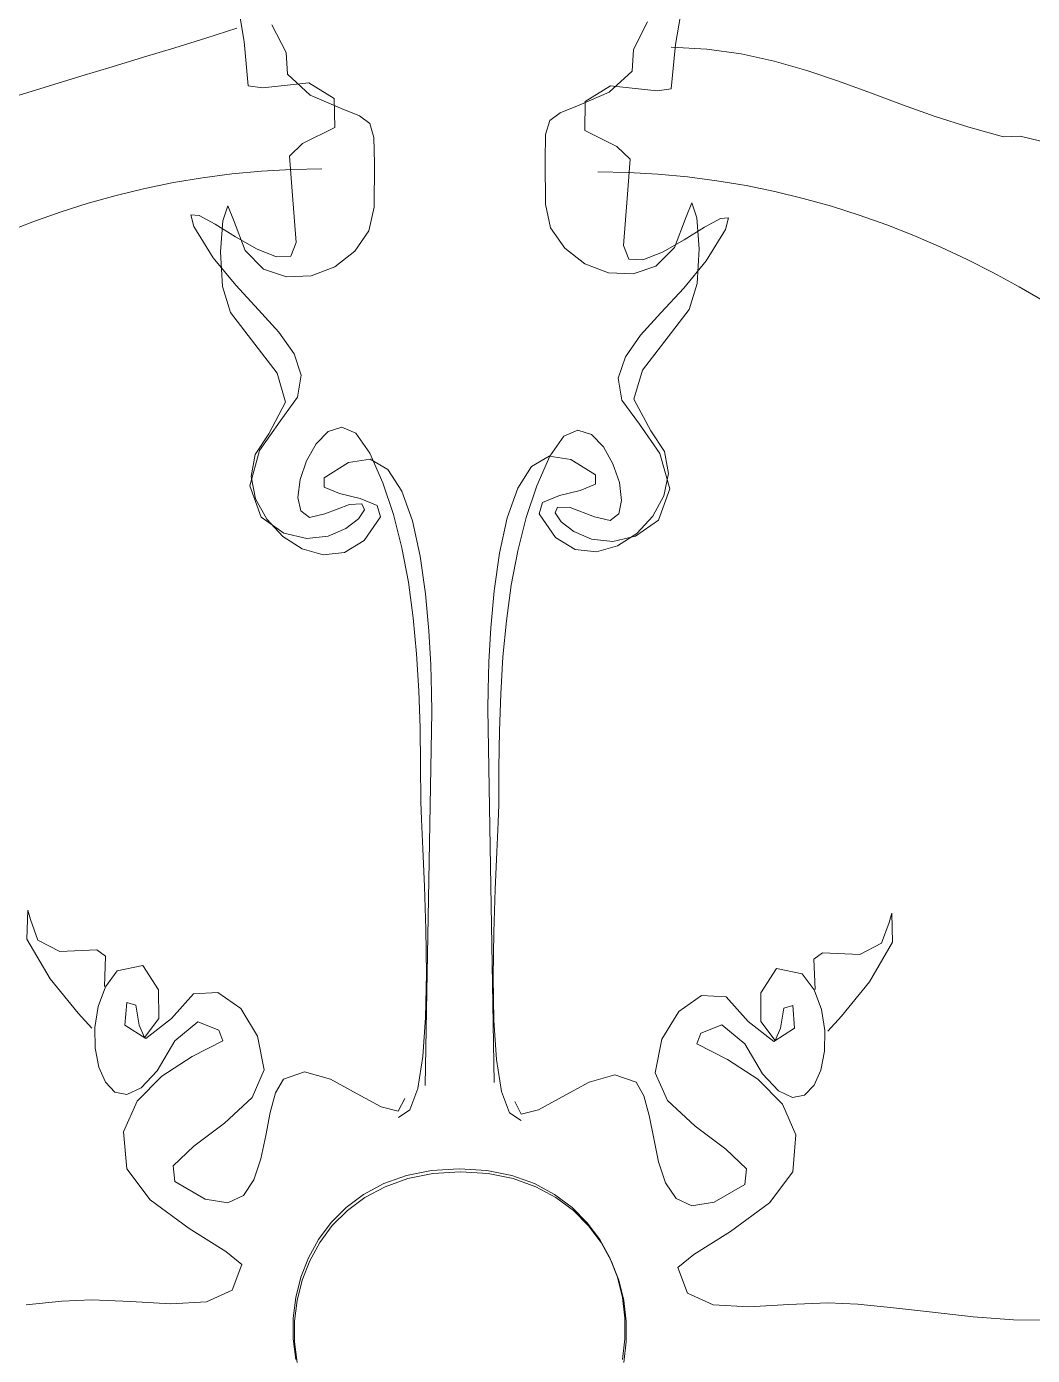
# Model space of a CAD drawing. Header units: centimetres. Extents: x -377343 to 693706, y 194584 to 813780.
# Drawn here: x 170215.82 to 170251.27, y 498064.19 to 498111.04 of the extents above; entities that cross this region are included whole.
import ezdxf

# ---------------------------------------------------------------- set-up
doc = ezdxf.new("R2010")
doc.units = ezdxf.units.CM
doc.layers.add('PIPA', color=11, linetype='Continuous')
doc.layers.add('TEXT', color=7, linetype='Continuous')

msp = doc.modelspace()

# ---------------------------------------------------------------- linework, layer by layer
at = {"layer": 'PIPA', "lineweight": 35, "extrusion": (0, 0.816497, 0.57735), "elevation": 193451.324}
msp.add_lwpolyline([(-421704.212, -325591.681), (-159560.265, -63447.734), (377343.333, -600351.331), (-158232.47, -1135927.133), (-693706.405, -600453.199), (-454216.825, -360963.619)], dxfattribs=at)
at = {"layer": 'TEXT', "color": 2, "linetype": 'Continuous', "lineweight": 13}
for p, q in [((170223.144, 498112.538), (170223.491, 498110.516)), ((170223.144, 498112.538), (170223.491, 498110.516)), ((170239.039, 498112.432), (170238.692, 498110.41)), ((170239.039, 498112.432), (170238.692, 498110.41)), ((170237.212, 498110.233), (170237.712, 498111.201)), ((170237.212, 498110.233), (170237.712, 498111.201)), ((170223.232, 498110.982), (170222.141, 498110.634)), ((170224.971, 498110.127), (170224.47, 498111.095)), ((170224.971, 498110.127), (170224.47, 498111.095)), ((170221.045, 498110.294), (170219.944, 498109.959)), ((170222.141, 498110.634), (170221.045, 498110.294)), ((170223.491, 498110.516), (170223.637, 498108.949)), ((170223.491, 498110.516), (170223.637, 498108.949)), ((170237.162, 498109.466), (170237.212, 498110.233)), ((170237.162, 498109.466), (170237.212, 498110.233)), ((170238.692, 498110.41), (170238.546, 498108.843)), ((170238.692, 498110.41), (170238.546, 498108.843)), ((170239.802, 498110.246), (170238.546, 498110.307)), ((170241.007, 498110.076), (170239.802, 498110.246)), ((170219.944, 498109.959), (170218.841, 498109.625)), ((170225.021, 498109.36), (170224.971, 498110.127)), ((170225.021, 498109.36), (170224.971, 498110.127)), ((170242.175, 498109.817), (170241.007, 498110.076)), ((170243.317, 498109.489), (170242.175, 498109.817)), ((170217.736, 498109.292), (170216.632, 498108.955)), ((170218.841, 498109.625), (170217.736, 498109.292)), ((170225.822, 498108.617), (170225.021, 498109.36)), ((170225.822, 498108.617), (170225.021, 498109.36)), ((170236.361, 498108.723), (170237.162, 498109.466)), ((170236.361, 498108.723), (170237.162, 498109.466)), ((170244.444, 498109.11), (170243.317, 498109.489)), ((170216.632, 498108.955), (170215.531, 498108.613)), ((170223.637, 498108.949), (170224.141, 498108.878)), ((170223.637, 498108.949), (170224.141, 498108.878)), ((170224.141, 498108.878), (170225.121, 498108.982)), ((170224.141, 498108.878), (170225.121, 498108.982)), ((170225.121, 498108.982), (170225.776, 498109.061)), ((170225.121, 498108.982), (170225.776, 498109.061)), ((170225.776, 498109.061), (170226.669, 498108.507)), ((170225.776, 498109.061), (170226.669, 498108.507)), ((170236.407, 498108.955), (170235.514, 498108.401)), ((170236.407, 498108.955), (170235.514, 498108.401)), ((170237.062, 498108.876), (170236.407, 498108.955)), ((170237.062, 498108.876), (170236.407, 498108.955)), ((170238.042, 498108.772), (170237.062, 498108.876)), ((170238.042, 498108.772), (170237.062, 498108.876)), ((170238.546, 498108.843), (170238.042, 498108.772)), ((170238.546, 498108.843), (170238.042, 498108.772)), ((170245.567, 498108.701), (170244.444, 498109.11)), ((170226.888, 498108.161), (170225.822, 498108.617)), ((170226.888, 498108.161), (170225.822, 498108.617)), ((170226.669, 498108.507), (170226.685, 498107.476)), ((170226.669, 498108.507), (170226.685, 498107.476)), ((170235.295, 498108.267), (170236.361, 498108.723)), ((170235.295, 498108.267), (170236.361, 498108.723)), ((170235.514, 498108.401), (170235.498, 498107.37)), ((170235.514, 498108.401), (170235.498, 498107.37)), ((170246.699, 498108.282), (170245.567, 498108.701)), ((170227.557, 498107.896), (170226.888, 498108.161)), ((170227.557, 498107.896), (170226.888, 498108.161)), ((170227.919, 498107.618), (170227.557, 498107.896)), ((170227.919, 498107.618), (170227.557, 498107.896)), ((170234.264, 498107.724), (170234.626, 498108.002)), ((170234.264, 498107.724), (170234.626, 498108.002)), ((170234.626, 498108.002), (170235.295, 498108.267)), ((170234.626, 498108.002), (170235.295, 498108.267)), ((170247.85, 498107.871), (170246.699, 498108.282)), ((170249.033, 498107.488), (170247.85, 498107.871)), ((170226.685, 498107.476), (170225.551, 498106.922)), ((170226.685, 498107.476), (170225.551, 498106.922)), ((170228.066, 498107.124), (170227.919, 498107.618)), ((170228.066, 498107.124), (170227.919, 498107.618)), ((170234.117, 498107.23), (170234.264, 498107.724)), ((170234.117, 498107.23), (170234.264, 498107.724)), ((170250.257, 498107.154), (170249.033, 498107.488)), ((170228.087, 498106.212), (170228.066, 498107.124)), ((170228.087, 498106.212), (170228.066, 498107.124)), ((170234.096, 498106.318), (170234.117, 498107.23)), ((170234.096, 498106.318), (170234.117, 498107.23)), ((170235.498, 498107.37), (170236.632, 498106.816)), ((170235.498, 498107.37), (170236.632, 498106.816)), ((170250.844, 498107.181), (170250.257, 498107.154)), ((170252.246, 498106.836), (170250.844, 498107.181)), ((170225.551, 498106.922), (170225.092, 498106.467)), ((170225.551, 498106.922), (170225.092, 498106.467)), ((170225.092, 498106.467), (170225.184, 498105.237)), ((170225.092, 498106.467), (170225.184, 498105.237)), ((170236.632, 498106.816), (170237.091, 498106.361)), ((170236.632, 498106.816), (170237.091, 498106.361)), ((170224.108, 498105.942), (170225.162, 498106.001)), ((170224.108, 498105.942), (170225.162, 498106.001)), ((170225.162, 498106.001), (170226.226, 498106.021)), ((170225.162, 498106.001), (170226.226, 498106.021)), ((170228.074, 498104.676), (170228.087, 498106.212)), ((170228.074, 498104.676), (170228.087, 498106.212)), ((170234.109, 498104.782), (170234.096, 498106.318)), ((170234.109, 498104.782), (170234.096, 498106.318)), ((170237.091, 498106.361), (170236.999, 498105.131)), ((170237.091, 498106.361), (170236.999, 498105.131)), ((170219.989, 498105.33), (170221.003, 498105.538)), ((170219.989, 498105.33), (170221.003, 498105.538)), ((170221.003, 498105.538), (170222.028, 498105.71)), ((170221.003, 498105.538), (170222.028, 498105.71)), ((170222.028, 498105.71), (170223.063, 498105.845)), ((170222.028, 498105.71), (170223.063, 498105.845)), ((170223.063, 498105.845), (170224.108, 498105.942)), ((170223.063, 498105.845), (170224.108, 498105.942)), ((170237.02, 498105.895), (170235.956, 498105.915)), ((170237.02, 498105.895), (170235.956, 498105.915)), ((170238.075, 498105.836), (170237.02, 498105.895)), ((170238.075, 498105.836), (170237.02, 498105.895)), ((170239.12, 498105.739), (170238.075, 498105.836)), ((170239.12, 498105.739), (170238.075, 498105.836)), ((170240.155, 498105.604), (170239.12, 498105.739)), ((170240.155, 498105.604), (170239.12, 498105.739)), ((170241.18, 498105.432), (170240.155, 498105.604)), ((170241.18, 498105.432), (170240.155, 498105.604)), ((170217.993, 498104.81), (170218.985, 498105.087)), ((170217.993, 498104.81), (170218.985, 498105.087)), ((170218.985, 498105.087), (170219.989, 498105.33)), ((170218.985, 498105.087), (170219.989, 498105.33)), ((170225.184, 498105.237), (170225.326, 498103.431)), ((170225.184, 498105.237), (170225.326, 498103.431)), ((170236.999, 498105.131), (170236.857, 498103.325)), ((170236.999, 498105.131), (170236.857, 498103.325)), ((170242.194, 498105.224), (170241.18, 498105.432)), ((170242.194, 498105.224), (170241.18, 498105.432)), ((170243.198, 498104.981), (170242.194, 498105.224)), ((170243.198, 498104.981), (170242.194, 498105.224)), ((170217.011, 498104.499), (170217.993, 498104.81)), ((170217.011, 498104.499), (170217.993, 498104.81)), ((170222.739, 498104.195), (170222.913, 498104.719)), ((170222.739, 498104.195), (170222.913, 498104.719)), ((170222.913, 498104.719), (170223.119, 498104.226)), ((170222.913, 498104.719), (170223.119, 498104.226)), ((170227.889, 498103.835), (170228.074, 498104.676)), ((170227.889, 498103.835), (170228.074, 498104.676)), ((170234.294, 498103.941), (170234.109, 498104.782)), ((170234.294, 498103.941), (170234.109, 498104.782)), ((170239.27, 498104.825), (170239.064, 498104.332)), ((170239.27, 498104.825), (170239.064, 498104.332)), ((170239.444, 498104.301), (170239.27, 498104.825)), ((170239.444, 498104.301), (170239.27, 498104.825)), ((170244.19, 498104.704), (170243.198, 498104.981)), ((170244.19, 498104.704), (170243.198, 498104.981)), ((170245.172, 498104.393), (170244.19, 498104.704)), ((170245.172, 498104.393), (170244.19, 498104.704)), ((170215.084, 498103.78), (170216.042, 498104.155)), ((170215.084, 498103.78), (170216.042, 498104.155)), ((170216.042, 498104.155), (170217.011, 498104.499)), ((170216.042, 498104.155), (170217.011, 498104.499)), ((170221.905, 498104.381), (170221.618, 498104.404)), ((170221.618, 498104.404), (170221.722, 498103.994)), ((170221.905, 498104.381), (170221.618, 498104.404)), ((170221.618, 498104.404), (170221.722, 498103.994)), ((170222.466, 498104.073), (170221.905, 498104.381)), ((170222.466, 498104.073), (170221.905, 498104.381)), ((170222.657, 498103.099), (170222.739, 498104.195)), ((170222.657, 498103.099), (170222.739, 498104.195)), ((170223.119, 498104.226), (170223.526, 498103.146)), ((170223.119, 498104.226), (170223.526, 498103.146)), ((170239.064, 498104.332), (170238.657, 498103.252)), ((170239.064, 498104.332), (170238.657, 498103.252)), ((170239.526, 498103.205), (170239.444, 498104.301)), ((170239.526, 498103.205), (170239.444, 498104.301)), ((170239.716, 498103.967), (170240.278, 498104.275)), ((170239.716, 498103.967), (170240.278, 498104.275)), ((170240.278, 498104.275), (170240.564, 498104.298)), ((170240.278, 498104.275), (170240.564, 498104.298)), ((170240.564, 498104.298), (170240.461, 498103.888)), ((170240.564, 498104.298), (170240.461, 498103.888)), ((170246.141, 498104.049), (170245.172, 498104.393)), ((170246.141, 498104.049), (170245.172, 498104.393)), ((170221.722, 498103.994), (170222.402, 498102.891)), ((170221.722, 498103.994), (170222.402, 498102.891)), ((170223.186, 498103.628), (170222.466, 498104.073)), ((170223.186, 498103.628), (170222.466, 498104.073)), ((170227.395, 498103.117), (170227.889, 498103.835)), ((170227.395, 498103.117), (170227.889, 498103.835)), ((170234.788, 498103.223), (170234.294, 498103.941)), ((170234.788, 498103.223), (170234.294, 498103.941)), ((170238.997, 498103.522), (170239.716, 498103.967)), ((170238.997, 498103.522), (170239.716, 498103.967)), ((170240.461, 498103.888), (170239.78, 498102.785)), ((170240.461, 498103.888), (170239.78, 498102.785)), ((170247.099, 498103.674), (170246.141, 498104.049)), ((170247.099, 498103.674), (170246.141, 498104.049)), ((170248.045, 498103.267), (170247.099, 498103.674)), ((170248.045, 498103.267), (170247.099, 498103.674)), ((170223.948, 498103.193), (170223.186, 498103.628)), ((170223.948, 498103.193), (170223.186, 498103.628)), ((170224.636, 498102.917), (170223.948, 498103.193)), ((170224.636, 498102.917), (170223.948, 498103.193)), ((170225.326, 498103.431), (170225.134, 498102.947)), ((170225.326, 498103.431), (170225.134, 498102.947)), ((170235.498, 498102.68), (170234.788, 498103.223)), ((170235.498, 498102.68), (170234.788, 498103.223)), ((170236.857, 498103.325), (170237.049, 498102.841)), ((170236.857, 498103.325), (170237.049, 498102.841)), ((170238.657, 498103.252), (170238.004, 498102.597)), ((170238.657, 498103.252), (170238.004, 498102.597)), ((170238.235, 498103.087), (170238.997, 498103.522)), ((170238.235, 498103.087), (170238.997, 498103.522)), ((170239.456, 498101.979), (170239.526, 498103.205)), ((170239.456, 498101.979), (170239.526, 498103.205)), ((170248.978, 498102.83), (170248.045, 498103.267)), ((170248.978, 498102.83), (170248.045, 498103.267)), ((170222.402, 498102.891), (170223.195, 498101.923)), ((170222.402, 498102.891), (170223.195, 498101.923)), ((170222.726, 498101.873), (170222.657, 498103.099)), ((170222.726, 498101.873), (170222.657, 498103.099)), ((170223.526, 498103.146), (170224.178, 498102.491)), ((170223.526, 498103.146), (170224.178, 498102.491)), ((170225.134, 498102.947), (170224.636, 498102.917)), ((170225.134, 498102.947), (170224.636, 498102.917)), ((170226.684, 498102.574), (170227.395, 498103.117)), ((170226.684, 498102.574), (170227.395, 498103.117)), ((170237.049, 498102.841), (170237.547, 498102.811)), ((170237.049, 498102.841), (170237.547, 498102.811)), ((170237.547, 498102.811), (170238.235, 498103.087)), ((170237.547, 498102.811), (170238.235, 498103.087)), ((170239.78, 498102.785), (170238.988, 498101.817)), ((170239.78, 498102.785), (170238.988, 498101.817)), ((170249.899, 498102.363), (170248.978, 498102.83)), ((170249.899, 498102.363), (170248.978, 498102.83)), ((170224.178, 498102.491), (170224.984, 498102.211)), ((170224.178, 498102.491), (170224.984, 498102.211)), ((170224.984, 498102.211), (170225.85, 498102.255)), ((170224.984, 498102.211), (170225.85, 498102.255)), ((170225.85, 498102.255), (170226.684, 498102.574)), ((170225.85, 498102.255), (170226.684, 498102.574)), ((170236.333, 498102.361), (170235.498, 498102.68)), ((170236.333, 498102.361), (170235.498, 498102.68)), ((170237.199, 498102.317), (170236.333, 498102.361)), ((170237.199, 498102.317), (170236.333, 498102.361)), ((170238.004, 498102.597), (170237.199, 498102.317)), ((170238.004, 498102.597), (170237.199, 498102.317)), ((170250.806, 498101.867), (170249.899, 498102.363)), ((170250.806, 498101.867), (170249.899, 498102.363)), ((170223.007, 498100.96), (170222.726, 498101.873)), ((170223.007, 498100.96), (170222.726, 498101.873)), ((170223.195, 498101.923), (170224.001, 498101.059)), ((170223.195, 498101.923), (170224.001, 498101.059)), ((170238.988, 498101.817), (170238.182, 498100.953)), ((170238.988, 498101.817), (170238.182, 498100.953)), ((170239.176, 498101.066), (170239.456, 498101.979)), ((170239.176, 498101.066), (170239.456, 498101.979)), ((170251.701, 498101.344), (170250.806, 498101.867)), ((170251.701, 498101.344), (170250.806, 498101.867)), ((170223.867, 498099.848), (170223.007, 498100.96)), ((170223.867, 498099.848), (170223.007, 498100.96)), ((170224.001, 498101.059), (170224.72, 498100.264)), ((170224.001, 498101.059), (170224.72, 498100.264)), ((170238.182, 498100.953), (170237.462, 498100.158)), ((170238.182, 498100.953), (170237.462, 498100.158)), ((170238.316, 498099.954), (170239.176, 498101.066)), ((170238.316, 498099.954), (170239.176, 498101.066)), ((170224.72, 498100.264), (170225.255, 498099.506)), ((170224.72, 498100.264), (170225.255, 498099.506)), ((170237.462, 498100.158), (170236.927, 498099.4)), ((170237.462, 498100.158), (170236.927, 498099.4)), ((170237.529, 498098.927), (170238.316, 498099.954)), ((170237.529, 498098.927), (170238.316, 498099.954)), ((170224.653, 498098.821), (170223.867, 498099.848)), ((170224.653, 498098.821), (170223.867, 498099.848)), ((170225.255, 498099.506), (170225.507, 498098.753)), ((170225.255, 498099.506), (170225.507, 498098.753)), ((170236.927, 498099.4), (170236.676, 498098.647)), ((170236.927, 498099.4), (170236.676, 498098.647)), ((170224.954, 498097.793), (170224.653, 498098.821)), ((170224.954, 498097.793), (170224.653, 498098.821)), ((170225.507, 498098.753), (170225.376, 498097.97)), ((170225.507, 498098.753), (170225.376, 498097.97)), ((170236.676, 498098.647), (170236.807, 498097.864)), ((170236.676, 498098.647), (170236.807, 498097.864)), ((170237.228, 498097.899), (170237.529, 498098.927)), ((170237.228, 498097.899), (170237.529, 498098.927)), ((170224.358, 498096.681), (170224.954, 498097.793)), ((170224.358, 498096.681), (170224.954, 498097.793)), ((170225.376, 498097.97), (170224.763, 498097.125)), ((170225.376, 498097.97), (170224.763, 498097.125)), ((170236.807, 498097.864), (170237.42, 498097.019)), ((170236.807, 498097.864), (170237.42, 498097.019)), ((170237.825, 498096.787), (170237.228, 498097.899)), ((170237.825, 498096.787), (170237.228, 498097.899)), ((170224.763, 498097.125), (170224.037, 498096.099)), ((170224.763, 498097.125), (170224.037, 498096.099)), ((170223.875, 498095.958), (170224.358, 498096.681)), ((170223.875, 498095.958), (170224.358, 498096.681)), ((170226.031, 498096.332), (170226.454, 498096.764)), ((170226.031, 498096.332), (170226.454, 498096.764)), ((170226.454, 498096.764), (170226.93, 498096.922)), ((170226.454, 498096.764), (170226.93, 498096.922)), ((170226.93, 498096.922), (170227.428, 498096.702)), ((170226.93, 498096.922), (170227.428, 498096.702)), ((170227.428, 498096.702), (170227.916, 498095.999)), ((170227.428, 498096.702), (170227.916, 498095.999)), ((170235.253, 498096.816), (170234.755, 498096.596)), ((170235.253, 498096.816), (170234.755, 498096.596)), ((170235.729, 498096.658), (170235.253, 498096.816)), ((170235.729, 498096.658), (170235.253, 498096.816)), ((170236.152, 498096.226), (170235.729, 498096.658)), ((170236.152, 498096.226), (170235.729, 498096.658)), ((170237.42, 498097.019), (170238.146, 498095.993)), ((170237.42, 498097.019), (170238.146, 498095.993)), ((170238.307, 498096.064), (170237.825, 498096.787)), ((170238.307, 498096.064), (170237.825, 498096.787)), ((170225.692, 498095.732), (170226.031, 498096.332)), ((170225.692, 498095.732), (170226.031, 498096.332)), ((170234.755, 498096.596), (170234.267, 498095.893)), ((170234.755, 498096.596), (170234.267, 498095.893)), ((170236.491, 498095.625), (170236.152, 498096.226)), ((170236.491, 498095.625), (170236.152, 498096.226)), ((170224.037, 498096.099), (170223.687, 498094.848)), ((170224.037, 498096.099), (170223.687, 498094.848)), ((170223.741, 498095.177), (170223.875, 498095.958)), ((170223.741, 498095.177), (170223.875, 498095.958)), ((170225.467, 498095.067), (170225.692, 498095.732)), ((170225.467, 498095.067), (170225.692, 498095.732)), ((170227.939, 498095.793), (170227.173, 498095.668)), ((170227.939, 498095.793), (170227.173, 498095.668)), ((170227.916, 498095.999), (170228.376, 498094.95)), ((170227.916, 498095.999), (170228.376, 498094.95)), ((170228.559, 498095.424), (170227.939, 498095.793)), ((170228.559, 498095.424), (170227.939, 498095.793)), ((170233.624, 498095.531), (170234.244, 498095.899)), ((170233.624, 498095.531), (170234.244, 498095.899)), ((170234.267, 498095.893), (170233.806, 498094.844)), ((170234.267, 498095.893), (170233.806, 498094.844)), ((170234.244, 498095.899), (170235.01, 498095.774)), ((170234.244, 498095.899), (170235.01, 498095.774)), ((170235.01, 498095.774), (170235.873, 498095.233)), ((170235.01, 498095.774), (170235.873, 498095.233)), ((170238.146, 498095.993), (170238.496, 498094.742)), ((170238.146, 498095.993), (170238.496, 498094.742)), ((170238.442, 498095.283), (170238.307, 498096.064)), ((170238.442, 498095.283), (170238.307, 498096.064)), ((170227.173, 498095.668), (170226.31, 498095.127)), ((170227.173, 498095.668), (170226.31, 498095.127)), ((170229.047, 498094.664), (170228.559, 498095.424)), ((170229.047, 498094.664), (170228.559, 498095.424)), ((170233.136, 498094.77), (170233.624, 498095.531)), ((170233.136, 498094.77), (170233.624, 498095.531)), ((170235.873, 498095.233), (170235.869, 498094.902)), ((170235.873, 498095.233), (170235.869, 498094.902)), ((170236.716, 498094.961), (170236.491, 498095.625)), ((170236.716, 498094.961), (170236.491, 498095.625)), ((170238.286, 498094.502), (170238.442, 498095.283)), ((170238.286, 498094.502), (170238.442, 498095.283)), ((170223.687, 498094.848), (170224.087, 498093.747)), ((170223.687, 498094.848), (170224.087, 498093.747)), ((170223.897, 498094.396), (170223.741, 498095.177)), ((170223.897, 498094.396), (170223.741, 498095.177)), ((170225.388, 498094.442), (170225.467, 498095.067)), ((170225.388, 498094.442), (170225.467, 498095.067)), ((170226.31, 498095.127), (170226.314, 498094.796)), ((170226.31, 498095.127), (170226.314, 498094.796)), ((170226.314, 498094.796), (170226.849, 498094.584)), ((170226.314, 498094.796), (170226.849, 498094.584)), ((170228.376, 498094.95), (170228.752, 498093.836)), ((170228.376, 498094.95), (170228.752, 498093.836)), ((170232.763, 498093.72), (170233.136, 498094.77)), ((170232.763, 498093.72), (170233.136, 498094.77)), ((170233.806, 498094.844), (170233.431, 498093.73)), ((170233.806, 498094.844), (170233.431, 498093.73)), ((170235.869, 498094.902), (170235.334, 498094.69)), ((170235.869, 498094.902), (170235.334, 498094.69)), ((170236.794, 498094.336), (170236.716, 498094.961)), ((170236.794, 498094.336), (170236.716, 498094.961)), ((170224.286, 498093.672), (170223.897, 498094.396)), ((170224.286, 498093.672), (170223.897, 498094.396)), ((170225.487, 498093.963), (170225.388, 498094.442)), ((170225.487, 498093.963), (170225.388, 498094.442)), ((170226.849, 498094.584), (170227.582, 498094.4)), ((170226.849, 498094.584), (170227.582, 498094.4)), ((170227.582, 498094.4), (170228.177, 498094.153)), ((170227.582, 498094.4), (170228.177, 498094.153)), ((170229.42, 498093.614), (170229.047, 498094.664)), ((170229.42, 498093.614), (170229.047, 498094.664)), ((170234.601, 498094.506), (170234.006, 498094.259)), ((170234.601, 498094.506), (170234.006, 498094.259)), ((170235.334, 498094.69), (170234.601, 498094.506)), ((170235.334, 498094.69), (170234.601, 498094.506)), ((170236.696, 498093.857), (170236.794, 498094.336)), ((170236.696, 498093.857), (170236.794, 498094.336)), ((170237.897, 498093.778), (170238.286, 498094.502)), ((170237.897, 498093.778), (170238.286, 498094.502)), ((170238.496, 498094.742), (170238.096, 498093.641)), ((170238.496, 498094.742), (170238.096, 498093.641)), ((170225.793, 498093.734), (170225.487, 498093.963)), ((170225.793, 498093.734), (170225.487, 498093.963)), ((170226.339, 498093.859), (170225.793, 498093.734)), ((170226.339, 498093.859), (170225.793, 498093.734)), ((170227.2, 498094.193), (170226.339, 498093.859)), ((170227.2, 498094.193), (170226.339, 498093.859)), ((170227.644, 498094.209), (170227.2, 498094.193)), ((170227.644, 498094.209), (170227.2, 498094.193)), ((170227.522, 498093.683), (170227.732, 498094.005)), ((170227.522, 498093.683), (170227.732, 498094.005)), ((170227.732, 498094.005), (170227.644, 498094.209)), ((170227.732, 498094.005), (170227.644, 498094.209)), ((170228.177, 498094.153), (170228.299, 498093.753)), ((170228.177, 498094.153), (170228.299, 498093.753)), ((170228.752, 498093.836), (170229.05, 498092.667)), ((170228.752, 498093.836), (170229.05, 498092.667)), ((170234.006, 498094.259), (170233.884, 498093.859)), ((170234.006, 498094.259), (170233.884, 498093.859)), ((170233.884, 498093.859), (170234.465, 498093.032)), ((170233.884, 498093.859), (170234.465, 498093.032)), ((170234.451, 498093.899), (170234.538, 498094.102)), ((170234.451, 498093.899), (170234.538, 498094.102)), ((170234.661, 498093.577), (170234.451, 498093.899)), ((170234.661, 498093.577), (170234.451, 498093.899)), ((170234.538, 498094.102), (170234.983, 498094.087)), ((170234.538, 498094.102), (170234.983, 498094.087)), ((170234.983, 498094.087), (170235.844, 498093.753)), ((170234.983, 498094.087), (170235.844, 498093.753)), ((170236.389, 498093.628), (170236.696, 498093.857)), ((170236.389, 498093.628), (170236.696, 498093.857)), ((170224.087, 498093.747), (170224.895, 498093.18)), ((170224.087, 498093.747), (170224.895, 498093.18)), ((170224.851, 498093.064), (170224.286, 498093.672)), ((170224.851, 498093.064), (170224.286, 498093.672)), ((170227.074, 498093.34), (170227.522, 498093.683)), ((170227.074, 498093.34), (170227.522, 498093.683)), ((170228.299, 498093.753), (170227.718, 498092.926)), ((170228.299, 498093.753), (170227.718, 498092.926)), ((170229.693, 498092.374), (170229.42, 498093.614)), ((170229.693, 498092.374), (170229.42, 498093.614)), ((170232.49, 498092.48), (170232.763, 498093.72)), ((170232.49, 498092.48), (170232.763, 498093.72)), ((170233.431, 498093.73), (170233.133, 498092.561)), ((170233.431, 498093.73), (170233.133, 498092.561)), ((170235.108, 498093.234), (170234.661, 498093.577)), ((170235.108, 498093.234), (170234.661, 498093.577)), ((170235.844, 498093.753), (170236.389, 498093.628)), ((170235.844, 498093.753), (170236.389, 498093.628)), ((170238.096, 498093.641), (170237.288, 498093.074)), ((170238.096, 498093.641), (170237.288, 498093.074)), ((170237.332, 498093.17), (170237.897, 498093.778)), ((170237.332, 498093.17), (170237.897, 498093.778)), ((170225.534, 498092.627), (170224.851, 498093.064)), ((170225.534, 498092.627), (170224.851, 498093.064)), ((170224.895, 498093.18), (170225.701, 498092.989)), ((170224.895, 498093.18), (170225.701, 498092.989)), ((170225.701, 498092.989), (170226.448, 498093.075)), ((170225.701, 498092.989), (170226.448, 498093.075)), ((170226.448, 498093.075), (170227.074, 498093.34)), ((170226.448, 498093.075), (170227.074, 498093.34)), ((170227.718, 498092.926), (170227.024, 498092.501)), ((170227.718, 498092.926), (170227.024, 498092.501)), ((170234.465, 498093.032), (170235.158, 498092.607)), ((170234.465, 498093.032), (170235.158, 498092.607)), ((170235.735, 498092.969), (170235.108, 498093.234)), ((170235.735, 498092.969), (170235.108, 498093.234)), ((170236.482, 498092.883), (170235.735, 498092.969)), ((170236.482, 498092.883), (170235.735, 498092.969)), ((170237.288, 498093.074), (170236.482, 498092.883)), ((170237.288, 498093.074), (170236.482, 498092.883)), ((170236.649, 498092.733), (170237.332, 498093.17)), ((170236.649, 498092.733), (170237.332, 498093.17)), ((170226.277, 498092.421), (170225.534, 498092.627)), ((170226.277, 498092.421), (170225.534, 498092.627)), ((170227.024, 498092.501), (170226.277, 498092.421)), ((170227.024, 498092.501), (170226.277, 498092.421)), ((170229.05, 498092.667), (170229.279, 498091.451)), ((170229.05, 498092.667), (170229.279, 498091.451)), ((170232.302, 498091.152), (170232.49, 498092.48)), ((170232.302, 498091.152), (170232.49, 498092.48)), ((170233.133, 498092.561), (170232.903, 498091.345)), ((170233.133, 498092.561), (170232.903, 498091.345)), ((170235.158, 498092.607), (170235.906, 498092.527)), ((170235.158, 498092.607), (170235.906, 498092.527)), ((170235.906, 498092.527), (170236.649, 498092.733)), ((170235.906, 498092.527), (170236.649, 498092.733)), ((170229.881, 498091.046), (170229.693, 498092.374)), ((170229.881, 498091.046), (170229.693, 498092.374)), ((170229.279, 498091.451), (170229.45, 498090.2)), ((170229.279, 498091.451), (170229.45, 498090.2)), ((170230, 498089.732), (170229.881, 498091.046)), ((170230, 498089.732), (170229.881, 498091.046)), ((170232.182, 498089.838), (170232.302, 498091.152)), ((170232.182, 498089.838), (170232.302, 498091.152)), ((170232.903, 498091.345), (170232.733, 498090.094)), ((170232.903, 498091.345), (170232.733, 498090.094)), ((170229.45, 498090.2), (170229.57, 498088.921)), ((170229.45, 498090.2), (170229.57, 498088.921)), ((170232.733, 498090.094), (170232.613, 498088.815)), ((170232.733, 498090.094), (170232.613, 498088.815)), ((170230.067, 498088.533), (170230, 498089.732)), ((170230.067, 498088.533), (170230, 498089.732)), ((170232.116, 498088.639), (170232.182, 498089.838)), ((170232.116, 498088.639), (170232.182, 498089.838)), ((170229.57, 498088.921), (170229.647, 498087.625)), ((170229.57, 498088.921), (170229.647, 498087.625)), ((170232.613, 498088.815), (170232.535, 498087.519)), ((170232.613, 498088.815), (170232.535, 498087.519)), ((170230.095, 498087.55), (170230.067, 498088.533)), ((170230.095, 498087.55), (170230.067, 498088.533)), ((170232.088, 498087.656), (170232.116, 498088.639)), ((170232.088, 498087.656), (170232.116, 498088.639)), ((170229.647, 498087.625), (170229.692, 498086.32)), ((170229.647, 498087.625), (170229.692, 498086.32)), ((170230.101, 498086.884), (170230.095, 498087.55)), ((170230.101, 498086.884), (170230.095, 498087.55)), ((170232.082, 498086.99), (170232.088, 498087.656)), ((170232.082, 498086.99), (170232.088, 498087.656)), ((170232.535, 498087.519), (170232.491, 498086.214)), ((170232.535, 498087.519), (170232.491, 498086.214)), ((170229.876, 498073.709), (170230.101, 498086.884)), ((170229.876, 498073.709), (170230.101, 498086.884)), ((170232.307, 498073.816), (170232.082, 498086.99)), ((170232.307, 498073.816), (170232.082, 498086.99)), ((170229.692, 498086.32), (170229.712, 498085.017)), ((170229.692, 498086.32), (170229.712, 498085.017)), ((170232.491, 498086.214), (170232.47, 498084.911)), ((170232.491, 498086.214), (170232.47, 498084.911)), ((170229.712, 498085.017), (170229.717, 498083.725)), ((170229.712, 498085.017), (170229.717, 498083.725)), ((170232.47, 498084.911), (170232.466, 498083.619)), ((170232.47, 498084.911), (170232.466, 498083.619)), ((170229.717, 498083.725), (170229.738, 498083.084)), ((170229.717, 498083.725), (170229.738, 498083.084)), ((170232.466, 498083.619), (170232.445, 498082.978)), ((170232.466, 498083.619), (170232.445, 498082.978)), ((170229.738, 498083.084), (170229.787, 498082.047)), ((170229.738, 498083.084), (170229.787, 498082.047)), ((170232.445, 498082.978), (170232.396, 498081.941)), ((170232.445, 498082.978), (170232.396, 498081.941)), ((170229.787, 498082.047), (170229.845, 498080.721)), ((170229.787, 498082.047), (170229.845, 498080.721)), ((170232.396, 498081.941), (170232.338, 498080.615)), ((170232.396, 498081.941), (170232.338, 498080.615)), ((170229.845, 498080.721), (170229.894, 498079.217)), ((170229.845, 498080.721), (170229.894, 498079.217)), ((170232.338, 498080.615), (170232.289, 498079.111)), ((170232.338, 498080.615), (170232.289, 498079.111)), ((170215.839, 498078.865), (170215.867, 498079.896)), ((170215.839, 498078.865), (170215.867, 498079.896)), ((170215.867, 498079.896), (170215.958, 498079.567)), ((170215.867, 498079.896), (170215.958, 498079.567)), ((170246.316, 498079.79), (170246.224, 498079.461)), ((170246.316, 498079.79), (170246.224, 498079.461)), ((170246.344, 498078.759), (170246.316, 498079.79)), ((170246.344, 498078.759), (170246.316, 498079.79)), ((170215.958, 498079.567), (170216.225, 498078.837)), ((170215.958, 498079.567), (170216.225, 498078.837)), ((170246.224, 498079.461), (170245.957, 498078.731)), ((170246.224, 498079.461), (170245.957, 498078.731)), ((170216.655, 498077.475), (170215.839, 498078.865)), ((170216.655, 498077.475), (170215.839, 498078.865)), ((170216.225, 498078.837), (170216.993, 498078.432)), ((170216.225, 498078.837), (170216.993, 498078.432)), ((170229.894, 498079.217), (170229.914, 498077.644)), ((170229.894, 498079.217), (170229.914, 498077.644)), ((170232.289, 498079.111), (170232.268, 498077.538)), ((170232.289, 498079.111), (170232.268, 498077.538)), ((170216.993, 498078.432), (170218.302, 498078.487)), ((170216.993, 498078.432), (170218.302, 498078.487)), ((170218.302, 498078.487), (170218.611, 498078.266)), ((170218.302, 498078.487), (170218.611, 498078.266)), ((170243.88, 498078.381), (170243.572, 498078.16)), ((170243.88, 498078.381), (170243.572, 498078.16)), ((170245.19, 498078.326), (170243.88, 498078.381)), ((170245.19, 498078.326), (170243.88, 498078.381)), ((170245.957, 498078.731), (170245.19, 498078.326)), ((170245.957, 498078.731), (170245.19, 498078.326)), ((170245.528, 498077.369), (170246.344, 498078.759)), ((170245.528, 498077.369), (170246.344, 498078.759)), ((170218.611, 498078.266), (170218.569, 498077.194)), ((170218.611, 498078.266), (170218.569, 498077.194)), ((170219.02, 498077.757), (170219.925, 498077.944)), ((170219.02, 498077.757), (170219.925, 498077.944)), ((170219.925, 498077.944), (170220.479, 498077.081)), ((170219.925, 498077.944), (170220.479, 498077.081)), ((170243.572, 498078.16), (170243.614, 498077.088)), ((170243.572, 498078.16), (170243.614, 498077.088)), ((170217.64, 498076.254), (170216.655, 498077.475)), ((170217.64, 498076.254), (170216.655, 498077.475)), ((170218.607, 498077.186), (170219.02, 498077.757)), ((170218.607, 498077.186), (170219.02, 498077.757)), ((170229.914, 498077.644), (170229.888, 498076.112)), ((170229.914, 498077.644), (170229.888, 498076.112)), ((170232.268, 498077.538), (170232.295, 498076.006)), ((170232.268, 498077.538), (170232.295, 498076.006)), ((170242.258, 498077.838), (170241.703, 498076.975)), ((170242.258, 498077.838), (170241.703, 498076.975)), ((170243.163, 498077.651), (170242.258, 498077.838)), ((170243.163, 498077.651), (170242.258, 498077.838)), ((170243.575, 498077.08), (170243.163, 498077.651)), ((170243.575, 498077.08), (170243.163, 498077.651)), ((170218.347, 498076.499), (170218.607, 498077.186)), ((170218.347, 498076.499), (170218.607, 498077.186)), ((170220.479, 498077.081), (170220.484, 498076.068)), ((170220.479, 498077.081), (170220.484, 498076.068)), ((170221.706, 498076.94), (170222.57, 498076.99)), ((170221.706, 498076.94), (170222.57, 498076.99)), ((170222.57, 498076.99), (170223.374, 498076.424)), ((170222.57, 498076.99), (170223.374, 498076.424)), ((170241.703, 498076.975), (170241.699, 498075.962)), ((170241.703, 498076.975), (170241.699, 498075.962)), ((170243.836, 498076.393), (170243.575, 498077.08)), ((170243.836, 498076.393), (170243.575, 498077.08)), ((170244.543, 498076.148), (170245.528, 498077.369)), ((170244.543, 498076.148), (170245.528, 498077.369)), ((170218.226, 498075.757), (170218.347, 498076.499)), ((170218.226, 498075.757), (170218.347, 498076.499)), ((170219.357, 498076.631), (170219.291, 498075.834)), ((170219.357, 498076.631), (170219.291, 498075.834)), ((170219.676, 498076.543), (170219.357, 498076.631)), ((170219.676, 498076.543), (170219.357, 498076.631)), ((170219.794, 498075.842), (170219.676, 498076.543)), ((170219.794, 498075.842), (170219.676, 498076.543)), ((170220.934, 498076.068), (170221.706, 498076.94)), ((170220.934, 498076.068), (170221.706, 498076.94)), ((170239.613, 498076.884), (170238.808, 498076.318)), ((170239.613, 498076.884), (170238.808, 498076.318)), ((170240.477, 498076.834), (170239.613, 498076.884)), ((170240.477, 498076.834), (170239.613, 498076.884)), ((170241.249, 498075.962), (170240.477, 498076.834)), ((170241.249, 498075.962), (170240.477, 498076.834)), ((170242.507, 498076.437), (170242.825, 498076.525)), ((170242.507, 498076.437), (170242.825, 498076.525)), ((170242.825, 498076.525), (170242.892, 498075.728)), ((170242.825, 498076.525), (170242.892, 498075.728)), ((170218.119, 498075.73), (170217.64, 498076.254)), ((170218.119, 498075.73), (170217.64, 498076.254)), ((170220.484, 498076.068), (170219.975, 498075.396)), ((170220.484, 498076.068), (170219.975, 498075.396)), ((170220.025, 498075.363), (170220.934, 498076.068)), ((170220.025, 498075.363), (170220.934, 498076.068)), ((170223.374, 498076.424), (170223.968, 498075.448)), ((170223.374, 498076.424), (170223.968, 498075.448)), ((170229.888, 498076.112), (170229.795, 498074.729)), ((170229.888, 498076.112), (170229.795, 498074.729)), ((170238.808, 498076.318), (170238.215, 498075.342)), ((170238.808, 498076.318), (170238.215, 498075.342)), ((170242.389, 498075.736), (170242.507, 498076.437)), ((170242.389, 498075.736), (170242.507, 498076.437)), ((170243.957, 498075.651), (170243.836, 498076.393)), ((170243.957, 498075.651), (170243.836, 498076.393)), ((170244.064, 498075.624), (170244.543, 498076.148)), ((170244.064, 498075.624), (170244.543, 498076.148)), ((170218.236, 498075.022), (170218.226, 498075.757)), ((170218.236, 498075.022), (170218.226, 498075.757)), ((170219.291, 498075.834), (170220.025, 498075.363)), ((170219.291, 498075.834), (170220.025, 498075.363)), ((170219.975, 498075.396), (170219.794, 498075.842)), ((170219.975, 498075.396), (170219.794, 498075.842)), ((170221.86, 498075.955), (170221.047, 498075.279)), ((170221.86, 498075.955), (170221.047, 498075.279)), ((170222.598, 498075.655), (170221.86, 498075.955)), ((170222.598, 498075.655), (170221.86, 498075.955)), ((170222.736, 498075.279), (170222.598, 498075.655)), ((170222.736, 498075.279), (170222.598, 498075.655)), ((170232.295, 498076.006), (170232.388, 498074.623)), ((170232.295, 498076.006), (170232.388, 498074.623)), ((170239.447, 498075.173), (170239.585, 498075.549)), ((170239.447, 498075.173), (170239.585, 498075.549)), ((170239.585, 498075.549), (170240.323, 498075.849)), ((170239.585, 498075.549), (170240.323, 498075.849)), ((170240.323, 498075.849), (170241.136, 498075.173)), ((170240.323, 498075.849), (170241.136, 498075.173)), ((170242.158, 498075.257), (170241.249, 498075.962)), ((170242.158, 498075.257), (170241.249, 498075.962)), ((170241.699, 498075.962), (170242.208, 498075.29)), ((170241.699, 498075.962), (170242.208, 498075.29)), ((170242.892, 498075.728), (170242.158, 498075.257)), ((170242.892, 498075.728), (170242.158, 498075.257)), ((170242.208, 498075.29), (170242.389, 498075.736)), ((170242.208, 498075.29), (170242.389, 498075.736)), ((170243.947, 498074.916), (170243.957, 498075.651)), ((170243.947, 498074.916), (170243.957, 498075.651)), ((170221.047, 498075.279), (170220.426, 498074.231)), ((170221.047, 498075.279), (170220.426, 498074.231)), ((170221.66, 498074.735), (170222.736, 498075.279)), ((170221.66, 498074.735), (170222.736, 498075.279)), ((170223.968, 498075.448), (170224.2, 498074.266)), ((170223.968, 498075.448), (170224.2, 498074.266)), ((170238.215, 498075.342), (170237.983, 498074.16)), ((170238.215, 498075.342), (170237.983, 498074.16)), ((170240.523, 498074.629), (170239.447, 498075.173)), ((170240.523, 498074.629), (170239.447, 498075.173)), ((170241.136, 498075.173), (170241.757, 498074.124)), ((170241.136, 498075.173), (170241.757, 498074.124)), ((170218.365, 498074.357), (170218.236, 498075.022)), ((170218.365, 498074.357), (170218.236, 498075.022)), ((170220.59, 498074.034), (170221.66, 498074.735)), ((170220.59, 498074.034), (170221.66, 498074.735)), ((170229.795, 498074.729), (170229.616, 498073.607)), ((170229.795, 498074.729), (170229.616, 498073.607)), ((170232.388, 498074.623), (170232.566, 498073.501)), ((170232.388, 498074.623), (170232.566, 498073.501)), ((170241.593, 498073.928), (170240.523, 498074.629)), ((170241.593, 498073.928), (170240.523, 498074.629)), ((170243.818, 498074.251), (170243.947, 498074.916)), ((170243.818, 498074.251), (170243.947, 498074.916)), ((170218.602, 498073.822), (170218.365, 498074.357)), ((170218.602, 498073.822), (170218.365, 498074.357)), ((170220.426, 498074.231), (170219.86, 498073.622)), ((170220.426, 498074.231), (170219.86, 498073.622)), ((170224.2, 498074.266), (170223.774, 498073.283)), ((170224.2, 498074.266), (170223.774, 498073.283)), ((170224.875, 498073.928), (170225.622, 498074.191)), ((170224.875, 498073.928), (170225.622, 498074.191)), ((170225.622, 498074.191), (170226.535, 498073.928)), ((170225.622, 498074.191), (170226.535, 498073.928)), ((170237.983, 498074.16), (170238.408, 498073.177)), ((170237.983, 498074.16), (170238.408, 498073.177)), ((170243.58, 498073.716), (170243.818, 498074.251)), ((170243.58, 498073.716), (170243.818, 498074.251)), ((170218.938, 498073.48), (170218.602, 498073.822)), ((170218.938, 498073.48), (170218.602, 498073.822)), ((170219.72, 498073.155), (170220.59, 498074.034)), ((170219.72, 498073.155), (170220.59, 498074.034)), ((170224.599, 498073.449), (170224.875, 498073.928)), ((170224.599, 498073.449), (170224.875, 498073.928)), ((170226.535, 498073.928), (170227.479, 498073.421)), ((170226.535, 498073.928), (170227.479, 498073.421)), ((170235.648, 498073.822), (170234.704, 498073.315)), ((170235.648, 498073.822), (170234.704, 498073.315)), ((170236.561, 498074.085), (170235.648, 498073.822)), ((170236.561, 498074.085), (170235.648, 498073.822)), ((170237.308, 498073.822), (170236.561, 498074.085)), ((170237.308, 498073.822), (170236.561, 498074.085)), ((170237.583, 498073.343), (170237.308, 498073.822)), ((170237.583, 498073.343), (170237.308, 498073.822)), ((170242.463, 498073.049), (170241.593, 498073.928)), ((170242.463, 498073.049), (170241.593, 498073.928)), ((170241.757, 498074.124), (170242.323, 498073.516)), ((170241.757, 498074.124), (170242.323, 498073.516)), ((170243.245, 498073.374), (170243.58, 498073.716)), ((170243.245, 498073.374), (170243.58, 498073.716)), ((170219.361, 498073.393), (170218.938, 498073.48)), ((170219.361, 498073.393), (170218.938, 498073.48)), ((170219.86, 498073.622), (170219.361, 498073.393)), ((170219.86, 498073.622), (170219.361, 498073.393)), ((170223.774, 498073.283), (170222.798, 498072.376)), ((170223.774, 498073.283), (170222.798, 498072.376)), ((170224.412, 498072.753), (170224.599, 498073.449)), ((170224.412, 498072.753), (170224.599, 498073.449)), ((170227.479, 498073.421), (170228.32, 498072.952)), ((170227.479, 498073.421), (170228.32, 498072.952)), ((170228.923, 498072.802), (170229.154, 498073.253)), ((170228.923, 498072.802), (170229.154, 498073.253)), ((170229.616, 498073.607), (170229.334, 498072.853)), ((170229.616, 498073.607), (170229.334, 498072.853)), ((170232.566, 498073.501), (170232.849, 498072.747)), ((170232.566, 498073.501), (170232.849, 498072.747)), ((170234.704, 498073.315), (170233.863, 498072.846)), ((170234.704, 498073.315), (170233.863, 498072.846)), ((170237.771, 498072.647), (170237.583, 498073.343)), ((170237.771, 498072.647), (170237.583, 498073.343)), ((170242.323, 498073.516), (170242.822, 498073.287)), ((170242.323, 498073.516), (170242.822, 498073.287)), ((170242.822, 498073.287), (170243.245, 498073.374)), ((170242.822, 498073.287), (170243.245, 498073.374)), ((170219.244, 498072.076), (170219.72, 498073.155)), ((170219.244, 498072.076), (170219.72, 498073.155)), ((170224.258, 498071.943), (170224.412, 498072.753)), ((170224.258, 498071.943), (170224.412, 498072.753)), ((170228.32, 498072.952), (170228.923, 498072.802)), ((170228.32, 498072.952), (170228.923, 498072.802)), ((170229.334, 498072.853), (170228.929, 498072.577)), ((170229.334, 498072.853), (170228.929, 498072.577)), ((170232.849, 498072.747), (170233.254, 498072.471)), ((170232.849, 498072.747), (170233.254, 498072.471)), ((170233.26, 498072.696), (170233.029, 498073.146)), ((170233.26, 498072.696), (170233.029, 498073.146)), ((170233.863, 498072.846), (170233.26, 498072.696)), ((170233.863, 498072.846), (170233.26, 498072.696)), ((170238.408, 498073.177), (170239.385, 498072.27)), ((170238.408, 498073.177), (170239.385, 498072.27)), ((170242.939, 498071.97), (170242.463, 498073.049)), ((170242.939, 498071.97), (170242.463, 498073.049)), ((170222.798, 498072.376), (170221.719, 498071.566)), ((170222.798, 498072.376), (170221.719, 498071.566)), ((170237.925, 498071.837), (170237.771, 498072.647)), ((170237.925, 498071.837), (170237.771, 498072.647)), ((170239.385, 498072.27), (170240.464, 498071.46)), ((170239.385, 498072.27), (170240.464, 498071.46)), ((170219.357, 498070.775), (170219.244, 498072.076)), ((170219.357, 498070.775), (170219.244, 498072.076)), ((170224.085, 498071.119), (170224.258, 498071.943)), ((170224.085, 498071.119), (170224.258, 498071.943)), ((170238.098, 498071.013), (170237.925, 498071.837)), ((170238.098, 498071.013), (170237.925, 498071.837)), ((170242.825, 498070.669), (170242.939, 498071.97)), ((170242.825, 498070.669), (170242.939, 498071.97)), ((170221.719, 498071.566), (170220.985, 498070.875)), ((170221.719, 498071.566), (170220.985, 498070.875)), ((170240.464, 498071.46), (170241.197, 498070.769)), ((170240.464, 498071.46), (170241.197, 498070.769)), ((170220.985, 498070.875), (170221.047, 498070.325)), ((170220.985, 498070.875), (170221.047, 498070.325)), ((170223.839, 498070.382), (170224.085, 498071.119)), ((170223.839, 498070.382), (170224.085, 498071.119)), ((170238.344, 498070.275), (170238.098, 498071.013)), ((170238.344, 498070.275), (170238.098, 498071.013)), ((170220.181, 498069.677), (170219.357, 498070.775)), ((170220.181, 498069.677), (170219.357, 498070.775)), ((170228.413, 498070.249), (170229.21, 498070.534)), ((170228.413, 498070.249), (170229.21, 498070.534)), ((170228.458, 498070.143), (170229.255, 498070.428)), ((170228.458, 498070.143), (170229.255, 498070.428)), ((170229.21, 498070.534), (170230.095, 498070.713)), ((170229.21, 498070.534), (170230.095, 498070.713)), ((170229.255, 498070.428), (170230.141, 498070.607)), ((170229.255, 498070.428), (170230.141, 498070.607)), ((170230.095, 498070.713), (170231.069, 498070.775)), ((170230.095, 498070.713), (170231.069, 498070.775)), ((170230.141, 498070.607), (170231.115, 498070.669)), ((170230.141, 498070.607), (170231.115, 498070.669)), ((170231.069, 498070.775), (170231.069, 498070.775)), ((170231.069, 498070.775), (170232.043, 498070.712)), ((170231.069, 498070.775), (170231.069, 498070.775)), ((170231.069, 498070.775), (170232.043, 498070.712)), ((170231.115, 498070.669), (170231.115, 498070.669)), ((170231.115, 498070.669), (170232.089, 498070.606)), ((170231.115, 498070.669), (170231.115, 498070.669)), ((170231.115, 498070.669), (170232.089, 498070.606)), ((170232.043, 498070.712), (170232.929, 498070.533)), ((170232.043, 498070.712), (170232.929, 498070.533)), ((170232.089, 498070.606), (170232.974, 498070.427)), ((170232.089, 498070.606), (170232.974, 498070.427)), ((170232.929, 498070.533), (170233.726, 498070.249)), ((170232.929, 498070.533), (170233.726, 498070.249)), ((170232.974, 498070.427), (170233.771, 498070.143)), ((170232.974, 498070.427), (170233.771, 498070.143)), ((170241.197, 498070.769), (170241.136, 498070.219)), ((170241.197, 498070.769), (170241.136, 498070.219)), ((170242.002, 498069.571), (170242.825, 498070.669)), ((170242.002, 498069.571), (170242.825, 498070.669)), ((170221.047, 498070.325), (170222.123, 498069.703)), ((170221.047, 498070.325), (170222.123, 498069.703)), ((170223.466, 498069.833), (170223.839, 498070.382)), ((170223.466, 498069.833), (170223.839, 498070.382)), ((170227.704, 498069.871), (170228.413, 498070.249)), ((170227.704, 498069.871), (170228.413, 498070.249)), ((170227.75, 498069.765), (170228.458, 498070.143)), ((170227.75, 498069.765), (170228.458, 498070.143)), ((170233.726, 498070.249), (170234.434, 498069.87)), ((170233.726, 498070.249), (170234.434, 498069.87)), ((170233.771, 498070.143), (170234.48, 498069.764)), ((170233.771, 498070.143), (170234.48, 498069.764)), ((170238.717, 498069.727), (170238.344, 498070.275)), ((170238.717, 498069.727), (170238.344, 498070.275)), ((170241.136, 498070.219), (170240.06, 498069.597)), ((170241.136, 498070.219), (170240.06, 498069.597)), ((170221.553, 498068.664), (170220.181, 498069.677)), ((170221.553, 498068.664), (170220.181, 498069.677)), ((170222.123, 498069.703), (170222.912, 498069.573)), ((170222.123, 498069.703), (170222.912, 498069.573)), ((170222.912, 498069.573), (170223.466, 498069.833)), ((170222.912, 498069.573), (170223.466, 498069.833)), ((170227.084, 498069.409), (170227.704, 498069.871)), ((170227.084, 498069.409), (170227.704, 498069.871)), ((170227.13, 498069.303), (170227.75, 498069.765)), ((170227.13, 498069.303), (170227.75, 498069.765)), ((170234.434, 498069.87), (170235.054, 498069.408)), ((170234.434, 498069.87), (170235.054, 498069.408)), ((170234.48, 498069.764), (170235.099, 498069.302)), ((170234.48, 498069.764), (170235.099, 498069.302)), ((170239.271, 498069.467), (170238.717, 498069.727)), ((170239.271, 498069.467), (170238.717, 498069.727)), ((170240.06, 498069.597), (170239.271, 498069.467)), ((170240.06, 498069.597), (170239.271, 498069.467)), ((170240.629, 498068.558), (170242.002, 498069.571)), ((170240.629, 498068.558), (170242.002, 498069.571)), ((170226.553, 498068.875), (170227.084, 498069.409)), ((170226.553, 498068.875), (170227.084, 498069.409)), ((170226.599, 498068.769), (170227.13, 498069.303)), ((170226.599, 498068.769), (170227.13, 498069.303)), ((170235.054, 498069.408), (170235.585, 498068.874)), ((170235.054, 498069.408), (170235.585, 498068.874)), ((170235.099, 498069.302), (170235.631, 498068.768)), ((170235.099, 498069.302), (170235.631, 498068.768)), ((170222.841, 498067.861), (170221.553, 498068.664)), ((170222.841, 498067.861), (170221.553, 498068.664)), ((170226.11, 498068.28), (170226.553, 498068.875)), ((170226.11, 498068.28), (170226.553, 498068.875)), ((170226.156, 498068.174), (170226.599, 498068.769)), ((170226.156, 498068.174), (170226.599, 498068.769)), ((170235.585, 498068.874), (170236.028, 498068.279)), ((170235.585, 498068.874), (170236.028, 498068.279)), ((170235.631, 498068.768), (170236.073, 498068.173)), ((170235.631, 498068.768), (170236.073, 498068.173)), ((170239.342, 498067.755), (170240.629, 498068.558)), ((170239.342, 498067.755), (170240.629, 498068.558)), ((170225.756, 498067.635), (170226.11, 498068.28)), ((170225.756, 498067.635), (170226.11, 498068.28)), ((170225.801, 498067.529), (170226.156, 498068.174)), ((170225.801, 498067.529), (170226.156, 498068.174)), ((170236.028, 498068.279), (170236.382, 498067.634)), ((170236.028, 498068.279), (170236.382, 498067.634)), ((170236.073, 498068.173), (170236.428, 498067.528)), ((170236.073, 498068.173), (170236.428, 498067.528)), ((170223.411, 498067.397), (170222.841, 498067.861)), ((170223.411, 498067.397), (170222.841, 498067.861)), ((170225.49, 498066.952), (170225.756, 498067.635)), ((170225.49, 498066.952), (170225.756, 498067.635)), ((170236.382, 498067.634), (170236.647, 498066.951)), ((170236.382, 498067.634), (170236.647, 498066.951)), ((170238.771, 498067.291), (170239.342, 498067.755)), ((170238.771, 498067.291), (170239.342, 498067.755)), ((170223.066, 498066.49), (170223.411, 498067.397)), ((170223.066, 498066.49), (170223.411, 498067.397)), ((170225.536, 498066.846), (170225.801, 498067.529)), ((170225.536, 498066.846), (170225.801, 498067.529)), ((170236.428, 498067.528), (170236.693, 498066.845)), ((170236.428, 498067.528), (170236.693, 498066.845)), ((170239.117, 498066.384), (170238.771, 498067.291)), ((170239.117, 498066.384), (170238.771, 498067.291)), ((170225.313, 498066.24), (170225.49, 498066.952)), ((170225.313, 498066.24), (170225.49, 498066.952)), ((170225.359, 498066.134), (170225.536, 498066.846)), ((170225.359, 498066.134), (170225.536, 498066.846)), ((170236.647, 498066.951), (170236.825, 498066.239)), ((170236.647, 498066.951), (170236.825, 498066.239)), ((170236.693, 498066.845), (170236.87, 498066.133)), ((170236.693, 498066.845), (170236.87, 498066.133)), ((170222.165, 498066.085), (170223.066, 498066.49)), ((170222.165, 498066.085), (170223.066, 498066.49)), ((170225.224, 498065.513), (170225.313, 498066.24)), ((170225.224, 498065.513), (170225.313, 498066.24)), ((170236.825, 498066.239), (170236.913, 498065.511)), ((170236.825, 498066.239), (170236.913, 498065.511)), ((170240.018, 498065.979), (170239.117, 498066.384)), ((170240.018, 498065.979), (170239.117, 498066.384)), ((170215.81, 498065.98), (170217.065, 498066.107)), ((170215.81, 498065.98), (170217.065, 498066.107)), ((170217.065, 498066.107), (170218.119, 498066.158)), ((170217.065, 498066.107), (170218.119, 498066.158)), ((170218.119, 498066.158), (170219.491, 498066.092)), ((170218.119, 498066.158), (170219.491, 498066.092)), ((170219.491, 498066.092), (170220.906, 498066.01)), ((170219.491, 498066.092), (170220.906, 498066.01)), ((170220.906, 498066.01), (170222.165, 498066.085)), ((170220.906, 498066.01), (170222.165, 498066.085)), ((170225.27, 498065.407), (170225.359, 498066.134)), ((170225.27, 498065.407), (170225.359, 498066.134)), ((170236.87, 498066.133), (170236.959, 498065.405)), ((170236.87, 498066.133), (170236.959, 498065.405)), ((170241.277, 498065.904), (170240.018, 498065.979)), ((170241.277, 498065.904), (170240.018, 498065.979)), ((170242.692, 498065.986), (170241.277, 498065.904)), ((170242.692, 498065.986), (170241.277, 498065.904)), ((170244.064, 498066.052), (170242.692, 498065.986)), ((170244.064, 498066.052), (170242.692, 498065.986)), ((170245.118, 498066.001), (170244.064, 498066.052)), ((170245.118, 498066.001), (170244.064, 498066.052)), ((170246.372, 498065.874), (170245.118, 498066.001)), ((170246.372, 498065.874), (170245.118, 498066.001)), ((170247.754, 498065.714), (170246.372, 498065.874)), ((170247.754, 498065.714), (170246.372, 498065.874)), ((170249.188, 498065.559), (170247.754, 498065.714)), ((170249.188, 498065.559), (170247.754, 498065.714)), ((170225.224, 498064.779), (170225.224, 498065.513)), ((170225.224, 498064.779), (170225.224, 498065.513)), ((170225.27, 498064.673), (170225.27, 498065.407)), ((170225.27, 498064.673), (170225.27, 498065.407)), ((170236.913, 498065.511), (170236.913, 498064.778)), ((170236.913, 498065.511), (170236.913, 498064.778)), ((170236.959, 498065.405), (170236.959, 498064.672)), ((170236.959, 498065.405), (170236.959, 498064.672)), ((170250.6, 498065.453), (170249.188, 498065.559)), ((170250.6, 498065.453), (170249.188, 498065.559)), ((170251.918, 498065.435), (170250.6, 498065.453)), ((170251.918, 498065.435), (170250.6, 498065.453)), ((170225.312, 498064.051), (170225.224, 498064.779)), ((170225.312, 498064.051), (170225.224, 498064.779)), ((170236.913, 498064.778), (170236.824, 498064.05)), ((170236.913, 498064.778), (170236.824, 498064.05)), ((170225.358, 498063.945), (170225.27, 498064.673)), ((170225.358, 498063.945), (170225.27, 498064.673)), ((170236.959, 498064.672), (170236.87, 498063.944)), ((170236.959, 498064.672), (170236.87, 498063.944))]:
    msp.add_line(p, q, dxfattribs=at)

doc.saveas('drawing.dxf')
